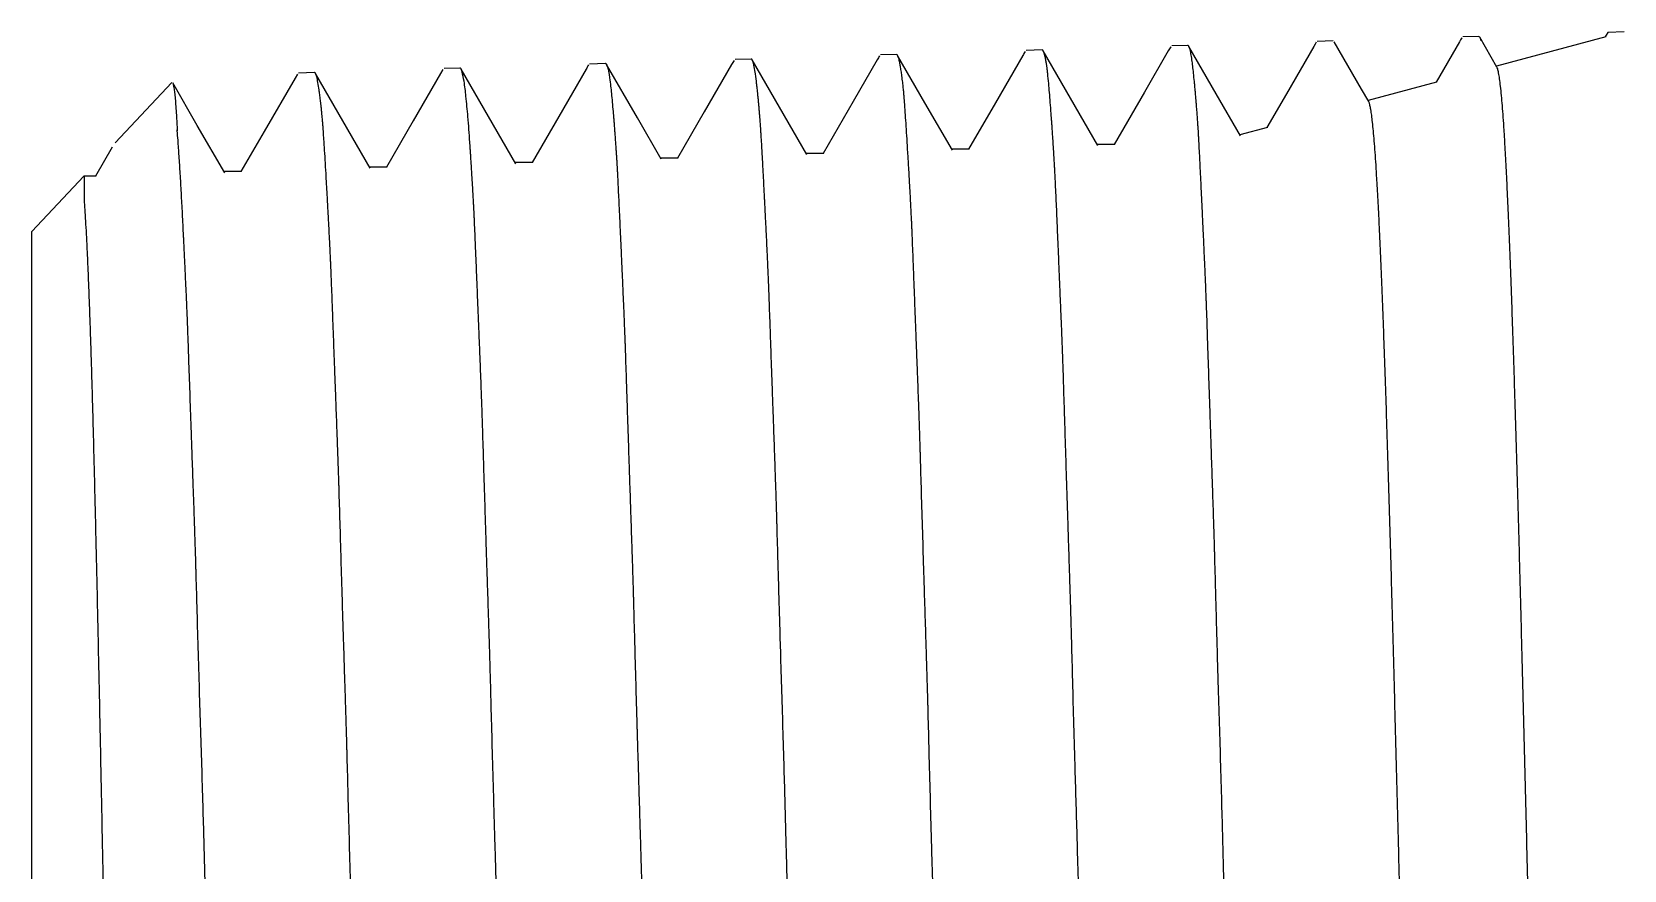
# Model space of a CAD drawing. Header units: inches. Extents: x 1743 to 1787.7, y 1504.4 to 1539.
# Drawn here: x 1752.143 to 1752.925, y 1535.833 to 1536.244 of the extents above; entities that cross this region are included whole.
import ezdxf

# ---------------------------------------------------------------- set-up
doc = ezdxf.new("R2010")
doc.units = ezdxf.units.IN
doc.header["$LTSCALE"] = 1.5
doc.header["$MEASUREMENT"] = 0
doc.layers.add('p-domw-eqpm', color=32, linetype='Continuous')

msp = doc.modelspace()

# ---------------------------------------------------------------- linework, layer by layer
at = {"layer": 'p-domw-eqpm', "lineweight": 25}
for p, q in [((1752.78196, 1536.23966), (1752.77407, 1536.23942)), ((1752.85332, 1536.24188), (1752.84551, 1536.24164)), ((1752.86227, 1536.22681), (1752.85383, 1536.24141)), ((1752.91566, 1536.24168), (1752.86199, 1536.2273)), ((1752.56764, 1536.23299), (1752.55979, 1536.23274)), ((1752.63901, 1536.23521), (1752.63122, 1536.23497)), ((1752.71045, 1536.23744), (1752.70264, 1536.23719)), ((1752.84382, 1536.23918), (1752.83237, 1536.21936)), ((1752.28196, 1536.22409), (1752.27407, 1536.22385)), ((1752.34497, 1536.22562), (1752.34381, 1536.2236)), ((1752.35332, 1536.22632), (1752.3455, 1536.22607)), ((1752.42471, 1536.22854), (1752.41693, 1536.2283)), ((1752.49621, 1536.23076), (1752.48835, 1536.23052)), ((1752.21194, 1536.21915), (1752.18413, 1536.18956)), ((1752.27354, 1536.2234), (1752.27238, 1536.22138)), ((1752.83266, 1536.21944), (1752.79902, 1536.21043)), ((1752.7497, 1536.19721), (1752.73607, 1536.19356)), ((1752.18259, 1536.1874), (1752.17441, 1536.17325)), ((1752.35831, 1536.18784), (1752.35817, 1536.18989)), ((1752.6033, 1536.18658), (1752.59468, 1536.18658)), ((1752.67473, 1536.18881), (1752.6661, 1536.18881)), ((1752.31758, 1536.17768), (1752.30897, 1536.17768)), ((1752.38901, 1536.17991), (1752.3804, 1536.17991)), ((1752.46044, 1536.18214), (1752.45182, 1536.18214)), ((1752.53186, 1536.18436), (1752.52325, 1536.18436)), ((1752.16879, 1536.17324), (1752.14321, 1536.14601)), ((1752.17473, 1536.17325), (1752.1688, 1536.17325)), ((1752.24615, 1536.17547), (1752.23754, 1536.17547)), ((1752.14321, 1535.82411), (1752.14321, 1536.14601))]:
    msp.add_line(p, q, dxfattribs=at)
at = {"layer": 'p-domw-eqpm', "lineweight": 25, "flags": 128}
for points in [[(1752.84499, 1536.2412), (1752.84441, 1536.24019), (1752.84383, 1536.23918)], [(1752.92471, 1536.24411), (1752.91668, 1536.24386), (1752.91584, 1536.24242), (1752.91537, 1536.2416)], [(1752.59499, 1536.18604), (1752.58156, 1536.20927), (1752.56813, 1536.2325)], [(1752.62953, 1536.2325), (1752.6161, 1536.20927), (1752.60299, 1536.18658)], [(1752.66641, 1536.18829), (1752.65298, 1536.21151), (1752.63955, 1536.23474)], [(1752.70097, 1536.23474), (1752.68922, 1536.21441), (1752.67442, 1536.18881)], [(1752.70214, 1536.23676), (1752.70155, 1536.23575), (1752.70097, 1536.23474)], [(1752.73635, 1536.19308), (1752.7244, 1536.21373), (1752.71097, 1536.23696)], [(1752.77239, 1536.23696), (1752.75897, 1536.21374), (1752.74936, 1536.19712)], [(1752.77357, 1536.23899), (1752.77298, 1536.23798), (1752.7724, 1536.23697)], [(1752.79932, 1536.20992), (1752.79582, 1536.21596), (1752.7824, 1536.23919)], [(1752.38071, 1536.17937), (1752.36728, 1536.2026), (1752.35385, 1536.22583)], [(1752.41524, 1536.22582), (1752.40181, 1536.20259), (1752.3887, 1536.17991)], [(1752.45213, 1536.18161), (1752.44038, 1536.20193), (1752.42527, 1536.22806)], [(1752.48667, 1536.22806), (1752.47324, 1536.20483), (1752.46013, 1536.18214)], [(1752.52356, 1536.18382), (1752.51013, 1536.20705), (1752.4967, 1536.23028)], [(1752.5581, 1536.23028), (1752.54635, 1536.20996), (1752.53155, 1536.18436)], [(1752.23786, 1536.17492), (1752.22443, 1536.19815), (1752.21234, 1536.21906)], [(1752.27238, 1536.22138), (1752.25727, 1536.19525), (1752.24583, 1536.17547)], [(1752.30929, 1536.17713), (1752.29586, 1536.20036), (1752.28243, 1536.22359)], [(1752.3438, 1536.22359), (1752.33037, 1536.20036), (1752.31726, 1536.17768)]]:
    msp.add_lwpolyline(points, dxfattribs=at)
at = {"layer": 'p-domw-eqpm', "lineweight": 25}
for points, knots in [([(1752.8544, 1536.23991), (1752.8543, 1536.24052), (1752.85417, 1536.24134), (1752.85349, 1536.2417), (1752.85332, 1536.24179)], [0, 0, 0, 0, 0.7516671, 1, 1, 1, 1]), ([(1752.55927, 1536.2323), (1752.55907, 1536.23196), (1752.55868, 1536.23129), (1752.55829, 1536.23061), (1752.5581, 1536.23028)], [0, 0, 0, 0, 0.4999685, 1, 1, 1, 1]), ([(1752.56924, 1536.22861), (1752.56912, 1536.22925), (1752.56891, 1536.23035), (1752.56849, 1536.23166), (1752.56823, 1536.23265), (1752.5678, 1536.23286), (1752.56765, 1536.23292)], [0, 0, 0, 0, 0.406626, 0.705318, 0.898987, 1, 1, 1, 1]), ([(1752.6307, 1536.23452), (1752.63051, 1536.23418), (1752.63012, 1536.23351), (1752.62973, 1536.23283), (1752.62953, 1536.2325)], [0, 0, 0, 0, 0.499962, 1, 1, 1, 1]), ([(1752.63956, 1536.23473), (1752.63945, 1536.23496), (1752.63931, 1536.23524), (1752.63906, 1536.23516), (1752.63901, 1536.23515)], [0, 0, 0, 0, 0.803766, 1, 1, 1, 1]), ([(1752.64346, 1536.20405), (1752.64333, 1536.20585), (1752.64308, 1536.20929), (1752.64268, 1536.21419), (1752.64226, 1536.21897), (1752.64194, 1536.22228), (1752.64172, 1536.22429), (1752.64167, 1536.22479), (1752.64162, 1536.22519), (1752.64159, 1536.2255), (1752.64156, 1536.22573), (1752.64153, 1536.22598), (1752.64148, 1536.22638), (1752.6414, 1536.22695), (1752.64129, 1536.2277), (1752.64115, 1536.22855), (1752.641, 1536.22946), (1752.64083, 1536.2304), (1752.64064, 1536.23132), (1752.64045, 1536.23213), (1752.64027, 1536.23285), (1752.64009, 1536.23344), (1752.63992, 1536.23393), (1752.63978, 1536.23429), (1752.63966, 1536.23454), (1752.63959, 1536.23468), (1752.63956, 1536.23473)], [0, 0, 0, 0, 0.174753, 0.333431, 0.47584, 0.638618, 0.655087, 0.671189, 0.686926, 0.694109, 0.701176, 0.70936, 0.718617, 0.739987, 0.76487, 0.792651, 0.822604, 0.853903, 0.885605, 0.912936, 0.934954, 0.95674, 0.973134, 0.985229, 0.993936, 1, 1, 1, 1]), ([(1752.71378, 1536.21974), (1752.71364, 1536.22109), (1752.7134, 1536.22362), (1752.713, 1536.22716), (1752.71259, 1536.2304), (1752.71227, 1536.23256), (1752.71204, 1536.2338), (1752.71198, 1536.23409), (1752.71194, 1536.23432), (1752.7119, 1536.23449), (1752.71187, 1536.23462), (1752.71184, 1536.23475), (1752.71179, 1536.23498), (1752.7117, 1536.23531), (1752.71157, 1536.23574), (1752.71142, 1536.23618), (1752.71125, 1536.23659), (1752.71108, 1536.23693), (1752.71091, 1536.23717), (1752.71075, 1536.23733), (1752.71059, 1536.23743), (1752.7105, 1536.23742), (1752.71045, 1536.23742)], [0, 0, 0, 0, 0.222763, 0.417264, 0.583294, 0.758614, 0.775175, 0.791105, 0.806408, 0.813291, 0.820006, 0.827721, 0.836359, 0.858422, 0.883377, 0.909756, 0.935873, 0.955032, 0.971952, 0.984188, 0.993413, 1, 1, 1, 1]), ([(1752.28409, 1536.21647), (1752.2839, 1536.21769), (1752.28359, 1536.21974), (1752.28304, 1536.22217), (1752.28263, 1536.22345), (1752.28234, 1536.22387), (1752.28228, 1536.22394), (1752.28223, 1536.22399), (1752.28219, 1536.22402), (1752.28216, 1536.22404), (1752.2821, 1536.22407), (1752.28203, 1536.22409), (1752.28198, 1536.22409), (1752.28196, 1536.22409)], [0, 0, 0, 0, 0.454082, 0.767567, 0.929309, 0.943138, 0.955423, 0.96419, 0.968671, 0.973964, 0.97996, 0.991663, 1, 1, 1, 1]), ([(1752.3544, 1536.22441), (1752.35427, 1536.22478), (1752.35407, 1536.22537), (1752.35377, 1536.22618), (1752.35342, 1536.22625), (1752.35332, 1536.22626)], [0, 0, 0, 0, 0.539679, 0.869286, 1, 1, 1, 1]), ([(1752.35817, 1536.18989), (1752.35787, 1536.19409), (1752.35735, 1536.20163), (1752.35639, 1536.2116), (1752.3556, 1536.21894), (1752.35474, 1536.22288), (1752.3544, 1536.22441)], [0, 0, 0, 0, 0.363322, 0.652127, 0.864649, 1, 1, 1, 1]), ([(1752.41641, 1536.22784), (1752.41621, 1536.22751), (1752.41582, 1536.22683), (1752.41543, 1536.22616), (1752.41524, 1536.22582)], [0, 0, 0, 0, 0.4999685, 1, 1, 1, 1]), ([(1752.42862, 1536.20501), (1752.42849, 1536.20656), (1752.42824, 1536.20949), (1752.42784, 1536.21364), (1752.42743, 1536.21758), (1752.4271, 1536.22027), (1752.42688, 1536.22186), (1752.42683, 1536.22225), (1752.42678, 1536.22256), (1752.42674, 1536.2228), (1752.42672, 1536.22297), (1752.42668, 1536.22316), (1752.42663, 1536.22346), (1752.42655, 1536.22389), (1752.42644, 1536.22445), (1752.42631, 1536.22506), (1752.42616, 1536.2257), (1752.42599, 1536.22634), (1752.4258, 1536.22694), (1752.42561, 1536.22744), (1752.42543, 1536.22785), (1752.42526, 1536.22815), (1752.42508, 1536.22836), (1752.42494, 1536.22848), (1752.42481, 1536.22853), (1752.42474, 1536.22854), (1752.42471, 1536.22854)], [0, 0, 0, 0, 0.193061, 0.3654941, 0.5170972, 0.6850324, 0.7015858, 0.7176731, 0.7332961, 0.7403998, 0.7473667, 0.7554084, 0.7644675, 0.785224, 0.8090853, 0.8352796, 0.8628978, 0.8909155, 0.918187, 0.9405336, 0.9574894, 0.9730587, 0.9837885, 0.9911332, 0.9962764, 1, 1, 1, 1]), ([(1752.48784, 1536.23008), (1752.48765, 1536.22975), (1752.48726, 1536.22907), (1752.48687, 1536.2284), (1752.48667, 1536.22806)], [0, 0, 0, 0, 0.5000315, 1, 1, 1, 1]), ([(1752.49893, 1536.21866), (1752.49874, 1536.22024), (1752.49841, 1536.22303), (1752.49785, 1536.22653), (1752.49743, 1536.22852), (1752.49718, 1536.22937), (1752.49712, 1536.22956), (1752.49708, 1536.2297), (1752.49704, 1536.22981), (1752.497, 1536.2299), (1752.49695, 1536.23002), (1752.49687, 1536.23018), (1752.49676, 1536.23037), (1752.49663, 1536.23054), (1752.49648, 1536.23068), (1752.49633, 1536.23077), (1752.49624, 1536.23076), (1752.49621, 1536.23075)], [0, 0, 0, 0, 0.3780291, 0.6646202, 0.8410765, 0.8589759, 0.8756891, 0.8881557, 0.894557, 0.902103, 0.9106311, 0.926858, 0.9442952, 0.9617951, 0.9783074, 0.9935348, 1, 1, 1, 1]), ([(1752.57315, 1536.18486), (1752.57302, 1536.18709), (1752.57276, 1536.19139), (1752.57237, 1536.1976), (1752.57195, 1536.20385), (1752.57162, 1536.20826), (1752.57141, 1536.211), (1752.57136, 1536.2117), (1752.57132, 1536.21227), (1752.57128, 1536.21271), (1752.57125, 1536.21304), (1752.57122, 1536.2134), (1752.57117, 1536.21398), (1752.57109, 1536.21481), (1752.57098, 1536.21594), (1752.57084, 1536.21722), (1752.57069, 1536.21863), (1752.57051, 1536.22014), (1752.57033, 1536.22166), (1752.57014, 1536.22308), (1752.56995, 1536.2244), (1752.56977, 1536.22557), (1752.5696, 1536.22662), (1752.56946, 1536.22744), (1752.56934, 1536.22809), (1752.56927, 1536.22845), (1752.56924, 1536.22861)], [0, 0, 0, 0, 0.152391, 0.293985, 0.424604, 0.579937, 0.596145, 0.612104, 0.627813, 0.635056, 0.642204, 0.65051, 0.659937, 0.681873, 0.70775, 0.737143, 0.769553, 0.804399, 0.841024, 0.874174, 0.902246, 0.931709, 0.955502, 0.974394, 0.989045, 1, 1, 1, 1]), ([(1752.89323, 1535.41261), (1752.89311, 1535.41268), (1752.89266, 1535.41296), (1752.89243, 1535.41419), (1752.89194, 1535.41594), (1752.89157, 1535.41851), (1752.89115, 1535.42172), (1752.89075, 1535.42563), (1752.89033, 1535.43022), (1752.88991, 1535.43555), (1752.88949, 1535.44163), (1752.88906, 1535.44846), (1752.88863, 1535.45598), (1752.88821, 1535.46408), (1752.88779, 1535.47274), (1752.88737, 1535.48192), (1752.88696, 1535.4917), (1752.88654, 1535.50215), (1752.88611, 1535.51329), (1752.88568, 1535.52509), (1752.88525, 1535.53744), (1752.88482, 1535.55017), (1752.8844, 1535.56325), (1752.88399, 1535.57666), (1752.88358, 1535.59049), (1752.88316, 1535.60487), (1752.88273, 1535.61977), (1752.8823, 1535.63519), (1752.88186, 1535.65095), (1752.88144, 1535.66685), (1752.88102, 1535.68286), (1752.8806, 1535.69896), (1752.88019, 1535.71526), (1752.87977, 1535.73191), (1752.87934, 1535.74889), (1752.87891, 1535.76616), (1752.87848, 1535.78353), (1752.87805, 1535.80079), (1752.87763, 1535.81791), (1752.87722, 1535.83486), (1752.8768, 1535.85179), (1752.87638, 1535.86882), (1752.87595, 1535.88594), (1752.87552, 1535.9031), (1752.87509, 1535.92011), (1752.87466, 1535.93677), (1752.87424, 1535.95306), (1752.87383, 1535.96894), (1752.87342, 1535.98458), (1752.873, 1536.00007), (1752.87257, 1536.01538), (1752.87214, 1536.0305), (1752.8717, 1536.04523), (1752.87128, 1536.05941), (1752.87086, 1536.07302), (1752.87044, 1536.08605), (1752.87003, 1536.09863), (1752.86961, 1536.11083), (1752.86918, 1536.12263), (1752.86875, 1536.13399), (1752.86832, 1536.14479), (1752.86789, 1536.1549), (1752.86747, 1536.16431), (1752.86706, 1536.17302), (1752.86665, 1536.18113), (1752.86623, 1536.18867), (1752.86581, 1536.19563), (1752.86538, 1536.20199), (1752.86495, 1536.20764), (1752.86451, 1536.2127), (1752.86407, 1536.2171), (1752.86363, 1536.22081), (1752.86314, 1536.22364), (1752.8628, 1536.22559), (1752.86238, 1536.2265), (1752.86224, 1536.22679)], [0, 0, 0, 0, 0.00049, 0.0019, 0.004192, 0.007384, 0.011346, 0.016161, 0.021817, 0.028302, 0.03584, 0.044245, 0.053492, 0.063558, 0.074092, 0.085379, 0.09739, 0.110093, 0.123883, 0.138382, 0.153551, 0.169349, 0.185253, 0.20172, 0.218709, 0.236176, 0.254637, 0.27357, 0.292924, 0.312646, 0.332101, 0.351868, 0.371895, 0.39213, 0.413157, 0.434367, 0.455701, 0.477101, 0.497893, 0.51871, 0.539499, 0.560205, 0.58141, 0.602488, 0.623383, 0.644036, 0.663809, 0.68332, 0.702518, 0.721352, 0.740338, 0.758904, 0.777, 0.794574, 0.811099, 0.827104, 0.842549, 0.857393, 0.872025, 0.885992, 0.899257, 0.911784, 0.923208, 0.933917, 0.943883, 0.953079, 0.961728, 0.969544, 0.976509, 0.982602, 0.988213, 0.992789, 0.996318, 0.998841, 1, 1, 1, 1]), ([(1752.21233, 1536.21905), (1752.21233, 1536.21905), (1752.2126, 1536.21886), (1752.21262, 1536.21787), (1752.21303, 1536.21639), (1752.21326, 1536.21405), (1752.21359, 1536.21106), (1752.21388, 1536.20735), (1752.21415, 1536.20342), (1752.21439, 1536.19939), (1752.21453, 1536.19682), (1752.2146, 1536.19548)], [0, 0, 0, 0, 0.000882, 0.04022, 0.107025, 0.204923, 0.332403, 0.489179, 0.674923, 0.829699, 1, 1, 1, 1]), ([(1752.28799, 1536.16735), (1752.28786, 1536.16974), (1752.2876, 1536.17438), (1752.2872, 1536.1811), (1752.28678, 1536.18794), (1752.28646, 1536.1928), (1752.28625, 1536.19584), (1752.2862, 1536.19662), (1752.28615, 1536.19726), (1752.28612, 1536.19775), (1752.28609, 1536.19812), (1752.28606, 1536.19853), (1752.286, 1536.19918), (1752.28592, 1536.20012), (1752.28581, 1536.2014), (1752.28568, 1536.20286), (1752.28553, 1536.20447), (1752.28535, 1536.20623), (1752.28516, 1536.208), (1752.28497, 1536.20968), (1752.28479, 1536.21124), (1752.28461, 1536.21267), (1752.28445, 1536.21395), (1752.2843, 1536.21498), (1752.28419, 1536.2158), (1752.28412, 1536.21627), (1752.28409, 1536.21647)], [0, 0, 0, 0, 0.145841, 0.282455, 0.409666, 0.562912, 0.579058, 0.594989, 0.610704, 0.617914, 0.625035, 0.633325, 0.642759, 0.664786, 0.690902, 0.720741, 0.753869, 0.789784, 0.827916, 0.862585, 0.892277, 0.923909, 0.949889, 0.970874, 0.987422, 1, 1, 1, 1]), ([(1752.50284, 1536.1624), (1752.5027, 1536.16504), (1752.50244, 1536.17017), (1752.50205, 1536.17763), (1752.50162, 1536.18529), (1752.50131, 1536.19077), (1752.5011, 1536.19421), (1752.50104, 1536.19511), (1752.501, 1536.19584), (1752.50096, 1536.1964), (1752.50093, 1536.19683), (1752.5009, 1536.19729), (1752.50085, 1536.19804), (1752.50077, 1536.19913), (1752.50066, 1536.2006), (1752.50052, 1536.20229), (1752.50037, 1536.20418), (1752.50019, 1536.20624), (1752.50001, 1536.20834), (1752.49982, 1536.21033), (1752.49963, 1536.21221), (1752.49946, 1536.21394), (1752.49929, 1536.21551), (1752.49915, 1536.21679), (1752.49903, 1536.21781), (1752.49896, 1536.2184), (1752.49893, 1536.21866)], [0, 0, 0, 0, 0.14049, 0.273007, 0.397382, 0.548821, 0.5649, 0.580794, 0.596499, 0.603714, 0.610842, 0.619152, 0.628617, 0.65076, 0.677097, 0.707309, 0.741015, 0.777776, 0.817092, 0.853117, 0.884231, 0.917697, 0.945473, 0.968134, 0.986174, 1, 1, 1, 1]), ([(1752.71768, 1536.15628), (1752.71755, 1536.15916), (1752.71729, 1536.16478), (1752.71689, 1536.17298), (1752.71647, 1536.18148), (1752.71615, 1536.18758), (1752.71594, 1536.19143), (1752.71589, 1536.19243), (1752.71584, 1536.19325), (1752.71581, 1536.19389), (1752.71578, 1536.19437), (1752.71575, 1536.1949), (1752.71569, 1536.19581), (1752.7156, 1536.19719), (1752.71547, 1536.19911), (1752.71531, 1536.20135), (1752.71515, 1536.20366), (1752.71497, 1536.20598), (1752.7148, 1536.20812), (1752.71464, 1536.21014), (1752.71447, 1536.21214), (1752.7143, 1536.21409), (1752.71413, 1536.21595), (1752.71399, 1536.21748), (1752.71387, 1536.2187), (1752.71381, 1536.21942), (1752.71378, 1536.21974)], [0, 0, 0, 0, 0.136188, 0.265412, 0.387505, 0.537484, 0.553511, 0.569373, 0.585071, 0.592287, 0.599423, 0.607748, 0.617238, 0.642436, 0.672962, 0.708403, 0.748266, 0.782314, 0.818125, 0.849591, 0.877756, 0.912694, 0.941914, 0.965926, 0.985166, 1, 1, 1, 1]), ([(1752.83025, 1535.4295), (1752.83018, 1535.42952), (1752.82978, 1535.4296), (1752.82956, 1535.43071), (1752.82908, 1535.43214), (1752.82871, 1535.4345), (1752.82828, 1535.43743), (1752.82787, 1535.44106), (1752.82746, 1535.44531), (1752.82704, 1535.45022), (1752.82662, 1535.45583), (1752.8262, 1535.46217), (1752.82577, 1535.46921), (1752.82534, 1535.47691), (1752.82492, 1535.48515), (1752.8245, 1535.49391), (1752.82408, 1535.50315), (1752.82366, 1535.51295), (1752.82324, 1535.5234), (1752.82282, 1535.53448), (1752.82239, 1535.54619), (1752.82196, 1535.55841), (1752.82154, 1535.57097), (1752.82112, 1535.58386), (1752.8207, 1535.59703), (1752.82028, 1535.61059), (1752.81986, 1535.62466), (1752.81943, 1535.63921), (1752.819, 1535.65424), (1752.81858, 1535.66958), (1752.81815, 1535.68503), (1752.81773, 1535.70056), (1752.81731, 1535.71615), (1752.81689, 1535.73192), (1752.81647, 1535.748), (1752.81604, 1535.76437), (1752.81562, 1535.781), (1752.81519, 1535.79771), (1752.81477, 1535.81428), (1752.81434, 1535.8307), (1752.81393, 1535.84693), (1752.81351, 1535.86312), (1752.81308, 1535.87939), (1752.81266, 1535.89571), (1752.81223, 1535.91205), (1752.8118, 1535.92823), (1752.81138, 1535.94405), (1752.81096, 1535.95949), (1752.81054, 1535.97452), (1752.81012, 1535.9893), (1752.8097, 1536.00391), (1752.80927, 1536.01834), (1752.80884, 1536.03255), (1752.80841, 1536.04637), (1752.80799, 1536.05965), (1752.80757, 1536.07236), (1752.80715, 1536.08451), (1752.80673, 1536.0962), (1752.80631, 1536.10752), (1752.80589, 1536.11843), (1752.80546, 1536.12891), (1752.80503, 1536.13882), (1752.80461, 1536.14807), (1752.80419, 1536.15664), (1752.80377, 1536.16453), (1752.80335, 1536.17184), (1752.80293, 1536.17859), (1752.80251, 1536.18476), (1752.80208, 1536.19035), (1752.80166, 1536.19525), (1752.80124, 1536.19944), (1752.80082, 1536.20291), (1752.80043, 1536.2057), (1752.79999, 1536.20779), (1752.79971, 1536.20917), (1752.79937, 1536.20975), (1752.79928, 1536.2099)], [0, 0, 0, 0, 0.000284, 0.001489, 0.003563, 0.006535, 0.010411, 0.015035, 0.020507, 0.026814, 0.033941, 0.042127, 0.05117, 0.061043, 0.071722, 0.082837, 0.094691, 0.107252, 0.120489, 0.134806, 0.149815, 0.165472, 0.181736, 0.198071, 0.214948, 0.232324, 0.250153, 0.268961, 0.288216, 0.307864, 0.327853, 0.347539, 0.367511, 0.387716, 0.408103, 0.429255, 0.450561, 0.471962, 0.4934, 0.514197, 0.534992, 0.555731, 0.576359, 0.597454, 0.618393, 0.63912, 0.659576, 0.679129, 0.698393, 0.717318, 0.735855, 0.754509, 0.772717, 0.79043, 0.807597, 0.823702, 0.839265, 0.854247, 0.868608, 0.882725, 0.896157, 0.90887, 0.920826, 0.93168, 0.941804, 0.951171, 0.959757, 0.967767, 0.974935, 0.981243, 0.986672, 0.99109, 0.994676, 0.997429, 0.999351, 1, 1, 1, 1]), ([(1752.43253, 1536.13692), (1752.43239, 1536.13993), (1752.43213, 1536.14581), (1752.43173, 1536.15442), (1752.43131, 1536.1634), (1752.43099, 1536.16986), (1752.43078, 1536.17396), (1752.43073, 1536.17504), (1752.43069, 1536.17592), (1752.43065, 1536.1766), (1752.43062, 1536.17712), (1752.43059, 1536.17768), (1752.43054, 1536.1786), (1752.43046, 1536.17992), (1752.43035, 1536.18173), (1752.43021, 1536.18382), (1752.43006, 1536.18616), (1752.42988, 1536.18874), (1752.42969, 1536.19139), (1752.42951, 1536.19395), (1752.42932, 1536.19639), (1752.42914, 1536.19866), (1752.42898, 1536.20074), (1752.42883, 1536.20246), (1752.42872, 1536.20384), (1752.42865, 1536.20466), (1752.42862, 1536.20501)], [0, 0, 0, 0, 0.132517, 0.258911, 0.379021, 0.527683, 0.543654, 0.55948, 0.575158, 0.582389, 0.589543, 0.597888, 0.607406, 0.629728, 0.65639, 0.68714, 0.72168, 0.759661, 0.800689, 0.838829, 0.872158, 0.908434, 0.938929, 0.964102, 0.984349, 1, 1, 1, 1]), ([(1752.64737, 1536.12891), (1752.64723, 1536.13215), (1752.64697, 1536.13851), (1752.64658, 1536.14784), (1752.64615, 1536.15762), (1752.64584, 1536.16469), (1752.64563, 1536.16918), (1752.64558, 1536.17037), (1752.64553, 1536.17134), (1752.6455, 1536.17209), (1752.64547, 1536.17266), (1752.64543, 1536.17329), (1752.64538, 1536.1743), (1752.6453, 1536.17577), (1752.64519, 1536.17778), (1752.64506, 1536.18009), (1752.6449, 1536.1827), (1752.64473, 1536.18558), (1752.64454, 1536.18856), (1752.64435, 1536.19143), (1752.64416, 1536.19419), (1752.64399, 1536.19677), (1752.64382, 1536.19914), (1752.64368, 1536.20111), (1752.64356, 1536.2027), (1752.64349, 1536.20364), (1752.64346, 1536.20405)], [0, 0, 0, 0, 0.12955, 0.253675, 0.372213, 0.519872, 0.535807, 0.551612, 0.567285, 0.574515, 0.581671, 0.590024, 0.599557, 0.621939, 0.64872, 0.679675, 0.714534, 0.752985, 0.79467, 0.833556, 0.86767, 0.904963, 0.936456, 0.962567, 0.983649, 1, 1, 1, 1]), ([(1752.2146, 1536.19548), (1752.2146, 1536.19555), (1752.2146, 1536.19566), (1752.21461, 1536.19581), (1752.21461, 1536.19589), (1752.21461, 1536.19592)], [0, 0, 0, 0, 0.5009524, 0.7507234, 1, 1, 1, 1]), ([(1752.21768, 1536.14377), (1752.2175, 1536.14744), (1752.21716, 1536.15453), (1752.21661, 1536.16477), (1752.21607, 1536.17423), (1752.21552, 1536.18287), (1752.21504, 1536.18987), (1752.21472, 1536.19397), (1752.2146, 1536.19548)], [0, 0, 0, 0, 0.212939, 0.411055, 0.59397, 0.761307, 0.912692, 1, 1, 1, 1]), ([(1752.36221, 1536.10871), (1752.36208, 1536.11205), (1752.36182, 1536.11862), (1752.36142, 1536.12827), (1752.361, 1536.13844), (1752.36068, 1536.14582), (1752.36047, 1536.15052), (1752.36042, 1536.15177), (1752.36038, 1536.15279), (1752.36034, 1536.15358), (1752.36031, 1536.15418), (1752.36028, 1536.15485), (1752.36023, 1536.15591), (1752.36015, 1536.15747), (1752.36004, 1536.15959), (1752.3599, 1536.16205), (1752.35975, 1536.16482), (1752.35957, 1536.16789), (1752.35938, 1536.17107), (1752.35919, 1536.17415), (1752.35901, 1536.17713), (1752.35883, 1536.17992), (1752.35866, 1536.1825), (1752.35852, 1536.18464), (1752.3584, 1536.18637), (1752.35834, 1536.18739), (1752.35831, 1536.18784)], [0, 0, 0, 0, 0.12678, 0.248747, 0.365746, 0.512322, 0.528203, 0.543968, 0.559614, 0.566869, 0.574057, 0.582444, 0.592014, 0.614487, 0.6414, 0.67255, 0.707692, 0.746546, 0.788789, 0.828497, 0.863467, 0.901805, 0.934274, 0.961254, 0.983072, 1, 1, 1, 1]), ([(1752.57706, 1536.09889), (1752.57692, 1536.10246), (1752.57666, 1536.10948), (1752.57626, 1536.11982), (1752.57584, 1536.13077), (1752.57552, 1536.13873), (1752.57532, 1536.14381), (1752.57526, 1536.14517), (1752.57522, 1536.14628), (1752.57518, 1536.14714), (1752.57516, 1536.14779), (1752.57512, 1536.14851), (1752.57507, 1536.14967), (1752.57499, 1536.15137), (1752.57488, 1536.15368), (1752.57475, 1536.15637), (1752.57459, 1536.1594), (1752.57442, 1536.16276), (1752.57423, 1536.16626), (1752.57404, 1536.16965), (1752.57385, 1536.17294), (1752.57367, 1536.17603), (1752.57351, 1536.1789), (1752.57336, 1536.18128), (1752.57325, 1536.18322), (1752.57318, 1536.18436), (1752.57315, 1536.18486)], [0, 0, 0, 0, 0.124586, 0.244875, 0.360714, 0.506555, 0.52241, 0.53816, 0.553803, 0.561055, 0.568243, 0.576632, 0.58621, 0.608724, 0.635722, 0.667019, 0.702396, 0.741596, 0.784327, 0.824583, 0.860131, 0.899219, 0.93243, 0.960107, 0.982548, 1, 1, 1, 1]), ([(1752.1688, 1536.17324), (1752.1688, 1536.17324), (1752.16881, 1536.17344), (1752.16884, 1536.17184), (1752.16883, 1536.17107), (1752.16885, 1536.16807), (1752.16886, 1536.16471), (1752.16888, 1536.16197), (1752.16888, 1536.16044)], [0, 0, 0, 0, 0.000504, 0.045881, 0.168354, 0.367287, 0.64545, 1, 1, 1, 1]), ([(1752.2919, 1536.07805), (1752.29177, 1536.08171), (1752.2915, 1536.08891), (1752.2911, 1536.09954), (1752.29068, 1536.11084), (1752.29036, 1536.11906), (1752.29016, 1536.12434), (1752.2901, 1536.12574), (1752.29006, 1536.12689), (1752.29002, 1536.12779), (1752.28999, 1536.12847), (1752.28996, 1536.12921), (1752.28991, 1536.13042), (1752.28983, 1536.13218), (1752.28972, 1536.13459), (1752.28958, 1536.13739), (1752.28943, 1536.14056), (1752.28925, 1536.14408), (1752.28906, 1536.14775), (1752.28888, 1536.1513), (1752.28869, 1536.15475), (1752.28852, 1536.158), (1752.28835, 1536.16102), (1752.28821, 1536.16354), (1752.28809, 1536.1656), (1752.28802, 1536.16681), (1752.28799, 1536.16735)], [0, 0, 0, 0, 0.122879, 0.241903, 0.356917, 0.502346, 0.518202, 0.533963, 0.549628, 0.556854, 0.564013, 0.572382, 0.581948, 0.604469, 0.631528, 0.662956, 0.698553, 0.738085, 0.781282, 0.821802, 0.857632, 0.897165, 0.93088, 0.959088, 0.982052, 1, 1, 1, 1]), ([(1752.50674, 1536.06655), (1752.50661, 1536.07042), (1752.50634, 1536.07805), (1752.50595, 1536.08933), (1752.50552, 1536.10137), (1752.50521, 1536.11015), (1752.505, 1536.11578), (1752.50495, 1536.11729), (1752.5049, 1536.11853), (1752.50487, 1536.11949), (1752.50484, 1536.12022), (1752.50481, 1536.12102), (1752.50475, 1536.12231), (1752.50468, 1536.12421), (1752.50456, 1536.1268), (1752.50443, 1536.12982), (1752.50427, 1536.13324), (1752.5041, 1536.13705), (1752.50391, 1536.14102), (1752.50372, 1536.14488), (1752.50354, 1536.14863), (1752.50336, 1536.15217), (1752.50319, 1536.15546), (1752.50305, 1536.15823), (1752.50294, 1536.16048), (1752.50287, 1536.16182), (1752.50284, 1536.1624)], [0, 0, 0, 0, 0.12113, 0.238813, 0.352899, 0.497732, 0.513567, 0.529315, 0.544976, 0.552202, 0.559364, 0.567739, 0.577315, 0.599875, 0.627008, 0.65856, 0.694349, 0.734161, 0.777751, 0.818709, 0.854999, 0.895126, 0.929427, 0.958184, 0.98164, 1, 1, 1, 1]), ([(1752.16888, 1536.16044), (1752.16901, 1536.1588), (1752.16929, 1536.15523), (1752.16965, 1536.14943), (1752.17002, 1536.1427), (1752.17039, 1536.13503), (1752.17076, 1536.12645), (1752.17113, 1536.1171), (1752.1715, 1536.10704), (1752.17187, 1536.0963), (1752.17224, 1536.08473), (1752.17261, 1536.07235), (1752.17298, 1536.05919), (1752.17336, 1536.04508), (1752.17375, 1536.03004), (1752.17414, 1536.0141), (1752.17454, 1535.99739), (1752.17494, 1535.97995), (1752.17535, 1535.96185), (1752.17574, 1535.94341), (1752.17614, 1535.92471), (1752.17654, 1535.90581), (1752.17694, 1535.88646), (1752.17734, 1535.8667), (1752.17774, 1535.84661), (1752.17814, 1535.82655), (1752.17854, 1535.80661), (1752.17893, 1535.78683), (1752.17933, 1535.76696), (1752.17973, 1535.74706), (1752.18014, 1535.72719), (1752.18054, 1535.70774), (1752.18093, 1535.68876), (1752.18133, 1535.67031), (1752.1817, 1535.65363), (1752.18203, 1535.63869), (1752.18233, 1535.62545), (1752.18264, 1535.61256), (1752.18297, 1535.59883), (1752.18333, 1535.58439), (1752.18372, 1535.56935), (1752.18409, 1535.55607), (1752.18443, 1535.54448), (1752.18473, 1535.5345), (1752.18503, 1535.52503), (1752.18536, 1535.51527), (1752.18572, 1535.50536), (1752.18611, 1535.49547), (1752.18648, 1535.48714), (1752.18682, 1535.48025), (1752.18712, 1535.47468), (1752.18742, 1535.46974), (1752.18774, 1535.4651), (1752.18809, 1535.46089), (1752.18845, 1535.45739), (1752.18884, 1535.45486), (1752.18911, 1535.45369), (1752.18946, 1535.45277), (1752.18973, 1535.45302), (1752.18984, 1535.45312)], [0, 0, 0, 0, 0.006959, 0.01517, 0.024602, 0.035517, 0.047668, 0.061001, 0.075124, 0.090318, 0.106524, 0.124146, 0.142758, 0.162281, 0.18391, 0.206466, 0.229845, 0.254701, 0.280312, 0.306552, 0.332794, 0.359519, 0.386605, 0.41478, 0.443205, 0.471742, 0.499727, 0.527691, 0.555507, 0.583898, 0.611998, 0.639672, 0.666291, 0.692381, 0.717823, 0.736968, 0.755674, 0.773893, 0.791577, 0.81383, 0.835097, 0.855282, 0.870081, 0.884194, 0.897585, 0.910218, 0.925552, 0.939548, 0.952144, 0.960881, 0.968758, 0.975757, 0.98186, 0.98847, 0.993541, 0.997057, 0.998711, 0.999495, 1, 1, 1, 1]), ([(1752.72159, 1536.05393), (1752.72145, 1536.05802), (1752.72119, 1536.06608), (1752.72079, 1536.07801), (1752.72036, 1536.09079), (1752.72005, 1536.10012), (1752.71985, 1536.10613), (1752.71979, 1536.10774), (1752.71975, 1536.10906), (1752.71971, 1536.11008), (1752.71968, 1536.11086), (1752.71965, 1536.11171), (1752.7196, 1536.11309), (1752.71952, 1536.11512), (1752.71941, 1536.11789), (1752.71927, 1536.12112), (1752.71912, 1536.12479), (1752.71894, 1536.12888), (1752.71875, 1536.13315), (1752.71856, 1536.13731), (1752.71838, 1536.14135), (1752.7182, 1536.14517), (1752.71804, 1536.14873), (1752.7179, 1536.15173), (1752.71778, 1536.15418), (1752.71771, 1536.15564), (1752.71768, 1536.15628)], [0, 0, 0, 0, 0.1196888, 0.2362937, 0.3496633, 0.494109, 0.5099398, 0.525692, 0.541365, 0.5485726, 0.5557137, 0.5640709, 0.5736339, 0.596186, 0.6233454, 0.6549722, 0.6909, 0.7309335, 0.7748476, 0.8161272, 0.8527618, 0.8933583, 0.9281412, 0.9573666, 0.981257, 1, 1, 1, 1]), ([(1752.22159, 1536.04528), (1752.22139, 1536.05113), (1752.22099, 1536.06259), (1752.22043, 1536.07878), (1752.22005, 1536.08965), (1752.21985, 1536.09542), (1752.21979, 1536.09697), (1752.21975, 1536.09824), (1752.21971, 1536.09922), (1752.21968, 1536.09997), (1752.21965, 1536.1008), (1752.2196, 1536.10213), (1752.21952, 1536.10408), (1752.21941, 1536.10675), (1752.21927, 1536.10986), (1752.21912, 1536.1134), (1752.21894, 1536.11733), (1752.21875, 1536.12145), (1752.21857, 1536.12546), (1752.21838, 1536.12937), (1752.2182, 1536.13306), (1752.21804, 1536.13651), (1752.2179, 1536.1394), (1752.21778, 1536.14176), (1752.21771, 1536.14316), (1752.21768, 1536.14377)], [0, 0, 0, 0, 0.178033, 0.348986, 0.493173, 0.508977, 0.524702, 0.540348, 0.547584, 0.554758, 0.563145, 0.572735, 0.595331, 0.622523, 0.654171, 0.690109, 0.730142, 0.774045, 0.815523, 0.85236, 0.893152, 0.928069, 0.957372, 0.981286, 1, 1, 1, 1]), ([(1752.43643, 1536.03221), (1752.4363, 1536.03633), (1752.43603, 1536.04448), (1752.43563, 1536.05655), (1752.43521, 1536.06951), (1752.43489, 1536.079), (1752.43469, 1536.08512), (1752.43464, 1536.08677), (1752.43459, 1536.08811), (1752.43456, 1536.08916), (1752.43453, 1536.08996), (1752.4345, 1536.09084), (1752.43444, 1536.09226), (1752.43436, 1536.09433), (1752.43425, 1536.09718), (1752.43412, 1536.1005), (1752.43396, 1536.10427), (1752.43379, 1536.10848), (1752.4336, 1536.11289), (1752.43341, 1536.11719), (1752.43323, 1536.12139), (1752.43305, 1536.12536), (1752.43288, 1536.12907), (1752.43274, 1536.13219), (1752.43262, 1536.13475), (1752.43256, 1536.13626), (1752.43253, 1536.13692)], [0, 0, 0, 0, 0.118025, 0.233313, 0.345717, 0.489426, 0.505213, 0.520929, 0.536573, 0.543808, 0.550982, 0.559372, 0.568968, 0.591593, 0.618842, 0.650589, 0.686682, 0.726943, 0.771167, 0.812998, 0.850206, 0.891481, 0.926876, 0.956628, 0.980945, 1, 1, 1, 1]), ([(1752.65128, 1536.01808), (1752.65114, 1536.02239), (1752.65087, 1536.03093), (1752.65048, 1536.04359), (1752.65005, 1536.05723), (1752.64974, 1536.06724), (1752.64954, 1536.07369), (1752.64948, 1536.07543), (1752.64944, 1536.07686), (1752.6494, 1536.07797), (1752.64937, 1536.07881), (1752.64934, 1536.07974), (1752.64929, 1536.08124), (1752.64921, 1536.08344), (1752.6491, 1536.08647), (1752.64896, 1536.08999), (1752.64881, 1536.094), (1752.64863, 1536.09848), (1752.64844, 1536.10317), (1752.64825, 1536.10776), (1752.64807, 1536.11225), (1752.64789, 1536.1165), (1752.64772, 1536.12047), (1752.64758, 1536.12382), (1752.64747, 1536.12656), (1752.6474, 1536.12819), (1752.64737, 1536.12891)], [0, 0, 0, 0, 0.116716, 0.231003, 0.342716, 0.485988, 0.501759, 0.517466, 0.533109, 0.540343, 0.547517, 0.555909, 0.565512, 0.588163, 0.615466, 0.647304, 0.683541, 0.724013, 0.768532, 0.810685, 0.848232, 0.889948, 0.92578, 0.955945, 0.980632, 1, 1, 1, 1]), ([(1752.36612, 1535.99624), (1752.36598, 1536.00057), (1752.36572, 1536.00913), (1752.36532, 1536.02186), (1752.36489, 1536.03561), (1752.36458, 1536.04571), (1752.36438, 1536.05223), (1752.36433, 1536.05399), (1752.36428, 1536.05544), (1752.36425, 1536.05657), (1752.36422, 1536.05742), (1752.36419, 1536.05837), (1752.36413, 1536.0599), (1752.36405, 1536.06214), (1752.36394, 1536.06521), (1752.36381, 1536.0688), (1752.36365, 1536.07288), (1752.36348, 1536.07745), (1752.36329, 1536.08224), (1752.3631, 1536.08695), (1752.36291, 1536.09156), (1752.36274, 1536.09593), (1752.36257, 1536.10003), (1752.36243, 1536.10347), (1752.36231, 1536.1063), (1752.36224, 1536.10797), (1752.36221, 1536.10871)], [0, 0, 0, 0, 0.115317, 0.228498, 0.339399, 0.482053, 0.497787, 0.513464, 0.529083, 0.536336, 0.543535, 0.551952, 0.561579, 0.584283, 0.611652, 0.643582, 0.679948, 0.720601, 0.76537, 0.807997, 0.84604, 0.888342, 0.924701, 0.955319, 0.980369, 1, 1, 1, 1]), ([(1752.58096, 1535.98074), (1752.58076, 1535.98746), (1752.58036, 1536.00073), (1752.5798, 1536.0196), (1752.57942, 1536.03247), (1752.57922, 1536.03952), (1752.57916, 1536.04153), (1752.57911, 1536.04313), (1752.57907, 1536.04438), (1752.57904, 1536.0455), (1752.57898, 1536.04721), (1752.5789, 1536.04962), (1752.57879, 1536.05285), (1752.57865, 1536.05663), (1752.5785, 1536.06094), (1752.57832, 1536.06575), (1752.57813, 1536.07082), (1752.57794, 1536.0758), (1752.57776, 1536.08068), (1752.57758, 1536.08531), (1752.57741, 1536.08966), (1752.57727, 1536.09332), (1752.57715, 1536.09633), (1752.57709, 1536.09811), (1752.57706, 1536.09889)], [0, 0, 0, 0, 0.1706055, 0.3368411, 0.4791303, 0.4974682, 0.5157355, 0.5302538, 0.5380547, 0.5475193, 0.5586366, 0.5813599, 0.6087717, 0.6407778, 0.6772643, 0.7180966, 0.7631185, 0.8060171, 0.8443452, 0.887023, 0.923756, 0.9547271, 0.9800968, 1, 1, 1, 1]), ([(1752.29581, 1535.959), (1752.29567, 1535.96351), (1752.2954, 1535.97245), (1752.29501, 1535.98575), (1752.29458, 1536.00021), (1752.29426, 1536.01085), (1752.29406, 1536.01775), (1752.29401, 1536.01961), (1752.29396, 1536.02115), (1752.29393, 1536.02234), (1752.2939, 1536.02324), (1752.29387, 1536.02424), (1752.29381, 1536.02585), (1752.29373, 1536.02822), (1752.29362, 1536.03148), (1752.29349, 1536.03529), (1752.29333, 1536.03964), (1752.29316, 1536.04452), (1752.29297, 1536.04965), (1752.29278, 1536.05466), (1752.2926, 1536.05958), (1752.29242, 1536.06426), (1752.29225, 1536.06866), (1752.29211, 1536.07238), (1752.292, 1536.07543), (1752.29193, 1536.07725), (1752.2919, 1536.07805)], [0, 0, 0, 0, 0.113455, 0.225281, 0.335333, 0.477641, 0.493392, 0.509096, 0.524753, 0.531966, 0.539118, 0.547497, 0.557097, 0.579783, 0.607198, 0.639255, 0.675851, 0.716863, 0.762149, 0.805027, 0.843337, 0.886087, 0.922975, 0.954164, 0.979799, 1, 1, 1, 1]), ([(1752.51065, 1535.94228), (1752.51052, 1535.94694), (1752.51025, 1535.9562), (1752.50985, 1535.97), (1752.50942, 1535.98502), (1752.50911, 1535.99609), (1752.50891, 1536.00327), (1752.50885, 1536.00522), (1752.50881, 1536.00682), (1752.50877, 1536.00806), (1752.50874, 1536.009), (1752.50871, 1536.01005), (1752.50866, 1536.01173), (1752.50858, 1536.01421), (1752.50847, 1536.01761), (1752.50833, 1536.0216), (1752.50818, 1536.02616), (1752.508, 1536.03127), (1752.50781, 1536.03665), (1752.50763, 1536.04192), (1752.50744, 1536.04708), (1752.50726, 1536.05201), (1752.5071, 1536.05664), (1752.50696, 1536.06056), (1752.50684, 1536.06378), (1752.50677, 1536.0657), (1752.50674, 1536.06655)], [0, 0, 0, 0, 0.11245, 0.223509, 0.333031, 0.475009, 0.490749, 0.506447, 0.522103, 0.529315, 0.536467, 0.544848, 0.554452, 0.577159, 0.604615, 0.636743, 0.67345, 0.714626, 0.760141, 0.803263, 0.84183, 0.884914, 0.922135, 0.953639, 0.979557, 1, 1, 1, 1]), ([(1752.72549, 1535.92465), (1752.72536, 1535.92943), (1752.72509, 1535.93895), (1752.7247, 1535.95314), (1752.72427, 1535.96862), (1752.72396, 1535.98005), (1752.72376, 1535.98748), (1752.72371, 1535.9895), (1752.72366, 1535.99116), (1752.72363, 1535.99245), (1752.7236, 1535.99344), (1752.72357, 1535.99453), (1752.72351, 1535.9963), (1752.72343, 1535.99889), (1752.72332, 1536.00245), (1752.72319, 1536.00661), (1752.72303, 1536.01137), (1752.72285, 1536.0167), (1752.72267, 1536.02234), (1752.72248, 1536.02789), (1752.72229, 1536.03337), (1752.72211, 1536.03858), (1752.72194, 1536.04349), (1752.7218, 1536.04763), (1752.72169, 1536.05103), (1752.72162, 1536.05304), (1752.72159, 1536.05393)], [0, 0, 0, 0, 0.110958, 0.2207626, 0.3292728, 0.4702876, 0.4859458, 0.5015683, 0.5171542, 0.5244281, 0.5316558, 0.5401065, 0.5497753, 0.5725994, 0.6001631, 0.6323985, 0.6692228, 0.7105377, 0.7562272, 0.8000639, 0.8393751, 0.88327, 0.9211507, 0.9531547, 0.9794035, 1, 1, 1, 1]), ([(1752.22549, 1535.92087), (1752.22529, 1535.92777), (1752.22489, 1535.94147), (1752.22433, 1535.96103), (1752.22395, 1535.97433), (1752.22375, 1535.9815), (1752.2237, 1535.98345), (1752.22365, 1535.98504), (1752.22362, 1535.98629), (1752.22359, 1535.98724), (1752.22356, 1535.98828), (1752.2235, 1535.98998), (1752.22342, 1535.99246), (1752.22331, 1535.99588), (1752.22318, 1535.99989), (1752.22302, 1536.00446), (1752.22285, 1536.0096), (1752.22266, 1536.01501), (1752.22247, 1536.02033), (1752.22229, 1536.02557), (1752.22211, 1536.03055), (1752.22194, 1536.03525), (1752.2218, 1536.03922), (1752.22169, 1536.04248), (1752.22162, 1536.04443), (1752.22159, 1536.04528)], [0, 0, 0, 0, 0.166484, 0.330196, 0.471591, 0.487291, 0.502955, 0.518581, 0.525818, 0.533002, 0.541413, 0.551046, 0.573813, 0.601336, 0.633548, 0.670366, 0.711691, 0.757405, 0.800958, 0.839975, 0.88358, 0.921259, 0.953145, 0.979358, 1, 1, 1, 1]), ([(1752.44034, 1535.9031), (1752.4402, 1535.90785), (1752.43993, 1535.91731), (1752.43954, 1535.93143), (1752.43911, 1535.94688), (1752.4388, 1535.95829), (1752.4386, 1535.96571), (1752.43854, 1535.96773), (1752.4385, 1535.96939), (1752.43846, 1535.97068), (1752.43843, 1535.97166), (1752.4384, 1535.97275), (1752.43835, 1535.97451), (1752.43827, 1535.97709), (1752.43816, 1535.98065), (1752.43802, 1535.98481), (1752.43787, 1535.98957), (1752.43769, 1535.99492), (1752.4375, 1536.00057), (1752.43732, 1536.00612), (1752.43713, 1536.01158), (1752.43695, 1536.01679), (1752.43679, 1536.0217), (1752.43664, 1536.02586), (1752.43653, 1536.02928), (1752.43646, 1536.03132), (1752.43643, 1536.03221)], [0, 0, 0, 0, 0.110358, 0.219772, 0.328099, 0.469191, 0.484881, 0.500539, 0.516165, 0.523401, 0.530584, 0.538997, 0.548634, 0.57142, 0.598981, 0.631258, 0.668177, 0.70965, 0.755573, 0.799349, 0.838599, 0.88251, 0.920492, 0.952666, 0.979138, 1, 1, 1, 1]), ([(1752.65518, 1535.8845), (1752.65498, 1535.8918), (1752.65458, 1535.90632), (1752.65402, 1535.92711), (1752.65364, 1535.94142), (1752.65343, 1535.94931), (1752.65337, 1535.95159), (1752.65333, 1535.95339), (1752.65329, 1535.95481), (1752.65325, 1535.95607), (1752.6532, 1535.958), (1752.65311, 1535.96074), (1752.653, 1535.96443), (1752.65287, 1535.96874), (1752.65271, 1535.97368), (1752.65254, 1535.97924), (1752.65235, 1535.9851), (1752.65216, 1535.99087), (1752.65197, 1535.99656), (1752.6518, 1536.00199), (1752.65163, 1536.0071), (1752.65149, 1536.01144), (1752.65137, 1536.01501), (1752.65131, 1536.01714), (1752.65128, 1536.01808)], [0, 0, 0, 0, 0.163948, 0.326081, 0.466881, 0.485172, 0.503425, 0.517945, 0.525726, 0.535184, 0.546314, 0.569117, 0.596715, 0.629055, 0.666073, 0.707691, 0.753816, 0.797805, 0.837279, 0.881482, 0.919755, 0.952204, 0.978925, 1, 1, 1, 1]), ([(1752.37003, 1535.86358), (1752.36982, 1535.87077), (1752.36942, 1535.88508), (1752.36886, 1535.9056), (1752.36848, 1535.91974), (1752.36828, 1535.92756), (1752.36822, 1535.92981), (1752.36817, 1535.93161), (1752.36813, 1535.93301), (1752.3681, 1535.93427), (1752.36804, 1535.93619), (1752.36796, 1535.93892), (1752.36785, 1535.94258), (1752.36771, 1535.94688), (1752.36756, 1535.9518), (1752.36738, 1535.95733), (1752.36719, 1535.96318), (1752.367, 1535.96895), (1752.36682, 1535.97465), (1752.36664, 1535.9801), (1752.36647, 1535.98524), (1752.36633, 1535.98959), (1752.36622, 1535.99317), (1752.36615, 1535.9953), (1752.36612, 1535.99624)], [0, 0, 0, 0, 0.162513, 0.323668, 0.463991, 0.482245, 0.500469, 0.514981, 0.522786, 0.532266, 0.543417, 0.566258, 0.593899, 0.626297, 0.663397, 0.705129, 0.751415, 0.795776, 0.835641, 0.880301, 0.918978, 0.951765, 0.978748, 1, 1, 1, 1]), ([(1752.58487, 1535.8442), (1752.58467, 1535.85154), (1752.58426, 1535.86619), (1752.5837, 1535.88721), (1752.58333, 1535.90172), (1752.58312, 1535.90975), (1752.58306, 1535.91207), (1752.58302, 1535.91392), (1752.58298, 1535.91537), (1752.58294, 1535.91666), (1752.58288, 1535.91864), (1752.5828, 1535.92145), (1752.58269, 1535.92522), (1752.58256, 1535.92965), (1752.5824, 1535.93473), (1752.58223, 1535.94044), (1752.58204, 1535.94649), (1752.58185, 1535.95245), (1752.58166, 1535.95835), (1752.58149, 1535.96399), (1752.58132, 1535.96931), (1752.58118, 1535.97383), (1752.58106, 1535.97755), (1752.58099, 1535.97976), (1752.58096, 1535.98074)], [0, 0, 0, 0, 0.161358, 0.321799, 0.46186, 0.480106, 0.498326, 0.512838, 0.52064, 0.530119, 0.541272, 0.564127, 0.5918, 0.624254, 0.661443, 0.703309, 0.749783, 0.794338, 0.834408, 0.879338, 0.918285, 0.95133, 0.978547, 1, 1, 1, 1]), ([(1752.29971, 1535.82411), (1752.29951, 1535.83129), (1752.29911, 1535.84565), (1752.29855, 1535.86628), (1752.29818, 1535.88042), (1752.29798, 1535.88809), (1752.29792, 1535.8902), (1752.29788, 1535.89193), (1752.29784, 1535.89328), (1752.29781, 1535.89431), (1752.29778, 1535.89545), (1752.29773, 1535.8973), (1752.29765, 1535.90001), (1752.29754, 1535.90375), (1752.2974, 1535.90814), (1752.29725, 1535.91317), (1752.29707, 1535.91883), (1752.29688, 1535.92484), (1752.29669, 1535.93078), (1752.29651, 1535.93666), (1752.29633, 1535.9423), (1752.29616, 1535.94761), (1752.29602, 1535.95212), (1752.2959, 1535.95582), (1752.29584, 1535.95803), (1752.29581, 1535.959)], [0, 0, 0, 0, 0.159862, 0.319243, 0.458733, 0.47433, 0.489914, 0.505484, 0.512761, 0.519997, 0.528463, 0.538156, 0.561073, 0.588813, 0.621346, 0.658633, 0.700627, 0.747269, 0.792234, 0.832734, 0.878155, 0.917525, 0.950915, 0.978388, 1, 1, 1, 1]), ([(1752.51456, 1535.80412), (1752.51451, 1535.8057), (1752.51442, 1535.80905), (1752.51428, 1535.81438), (1752.51413, 1535.82016), (1752.51397, 1535.82598), (1752.51383, 1535.83165), (1752.51368, 1535.83713), (1752.51354, 1535.84261), (1752.51329, 1535.85198), (1752.51293, 1535.86522), (1752.51242, 1535.88337), (1752.51187, 1535.90246), (1752.51127, 1535.92245), (1752.51086, 1535.9357), (1752.51065, 1535.94228)], [0, 0, 0, 0, 0.0342198, 0.0727916, 0.1157138, 0.1595972, 0.1992518, 0.2388958, 0.2785221, 0.3181235, 0.4423427, 0.566023, 0.7122521, 0.8570333, 1, 1, 1, 1]), ([(1752.2294, 1535.78506), (1752.22938, 1535.78574), (1752.22934, 1535.78736), (1752.22926, 1535.79017), (1752.22916, 1535.79378), (1752.22904, 1535.79818), (1752.22892, 1535.80264), (1752.2288, 1535.80703), (1752.22869, 1535.81119), (1752.22857, 1535.8157), (1752.22845, 1535.82033), (1752.22834, 1535.82452), (1752.22812, 1535.83269), (1752.22779, 1535.84493), (1752.22729, 1535.86276), (1752.22673, 1535.88155), (1752.22613, 1535.90127), (1752.22571, 1535.91436), (1752.22549, 1535.92087)], [0, 0, 0, 0, 0.0149652, 0.0357175, 0.0622665, 0.0946226, 0.1327949, 0.1609428, 0.1915877, 0.2247291, 0.2603649, 0.2940093, 0.3171322, 0.4409352, 0.5644586, 0.7108402, 0.8561431, 1, 1, 1, 1]), ([(1752.7294, 1535.78353), (1752.72938, 1535.78424), (1752.72934, 1535.78591), (1752.72926, 1535.78883), (1752.72916, 1535.79257), (1752.72904, 1535.79712), (1752.72892, 1535.80175), (1752.72881, 1535.80629), (1752.7287, 1535.8106), (1752.72858, 1535.81526), (1752.72846, 1535.82008), (1752.72834, 1535.82444), (1752.72813, 1535.83295), (1752.72779, 1535.84568), (1752.72729, 1535.86422), (1752.72674, 1535.88376), (1752.72613, 1535.90427), (1752.72571, 1535.91788), (1752.72549, 1535.92465)], [0, 0, 0, 0, 0.014927, 0.035617, 0.062082, 0.09433, 0.132371, 0.160421, 0.190958, 0.223981, 0.259489, 0.293429, 0.316571, 0.440475, 0.5641, 0.710602, 0.856025, 1, 1, 1, 1]), ([(1752.44424, 1535.76467), (1752.44404, 1535.77192), (1752.44364, 1535.78646), (1752.44322, 1535.80228), (1752.44297, 1535.81214), (1752.44287, 1535.816), (1752.44277, 1535.81985), (1752.44269, 1535.82316), (1752.44261, 1535.82626), (1752.44253, 1535.82936), (1752.44242, 1535.83321), (1752.44228, 1535.83822), (1752.4421, 1535.84451), (1752.44187, 1535.85221), (1752.44165, 1535.85962), (1752.44144, 1535.86639), (1752.44127, 1535.87202), (1752.44111, 1535.87732), (1752.44095, 1535.88272), (1752.44079, 1535.88806), (1752.44063, 1535.89317), (1752.44051, 1535.89733), (1752.44041, 1535.90053), (1752.44036, 1535.90235), (1752.44034, 1535.9031)], [0, 0, 0, 0, 0.157133, 0.315042, 0.342879, 0.370724, 0.398574, 0.426426, 0.442497, 0.465692, 0.493557, 0.526087, 0.574221, 0.629867, 0.692978, 0.734856, 0.776606, 0.81491, 0.849777, 0.89365, 0.930573, 0.960583, 0.983715, 1, 1, 1, 1]), ([(1752.65909, 1535.74378), (1752.65891, 1535.75031), (1752.65854, 1535.7634), (1752.65804, 1535.78231), (1752.65766, 1535.79726), (1752.65744, 1535.80596), (1752.65736, 1535.8092), (1752.65733, 1535.8102), (1752.65731, 1535.81121), (1752.65728, 1535.81222), (1752.65726, 1535.81322), (1752.65723, 1535.81418), (1752.6572, 1535.81546), (1752.65714, 1535.81743), (1752.65706, 1535.82047), (1752.65697, 1535.82371), (1752.65683, 1535.82864), (1752.65658, 1535.83706), (1752.6562, 1535.85047), (1752.65571, 1535.86699), (1752.65536, 1535.87867), (1752.65518, 1535.8845)], [0, 0, 0, 0, 0.1391172, 0.2792239, 0.4030781, 0.4576794, 0.4648328, 0.4719868, 0.4791413, 0.4862963, 0.4934518, 0.5006078, 0.5066827, 0.5208498, 0.5426093, 0.5714445, 0.5898581, 0.64772, 0.7509511, 0.8757589, 1, 1, 1, 1]), ([(1752.37393, 1535.72622), (1752.37373, 1535.7333), (1752.37332, 1535.74753), (1752.37276, 1535.7681), (1752.37239, 1535.78242), (1752.37218, 1535.79042), (1752.37212, 1535.79275), (1752.37208, 1535.79463), (1752.37204, 1535.79613), (1752.372, 1535.79752), (1752.37194, 1535.79968), (1752.37185, 1535.80278), (1752.37172, 1535.807), (1752.37157, 1535.81199), (1752.3714, 1535.81776), (1752.37121, 1535.82412), (1752.37101, 1535.83062), (1752.37082, 1535.83679), (1752.37065, 1535.84275), (1752.37048, 1535.84836), (1752.37032, 1535.85353), (1752.3702, 1535.85773), (1752.3701, 1535.86097), (1752.37005, 1535.86282), (1752.37003, 1535.86358)], [0, 0, 0, 0, 0.154586, 0.310777, 0.449193, 0.467369, 0.485554, 0.500122, 0.50829, 0.518399, 0.530452, 0.555479, 0.586162, 0.622506, 0.664511, 0.712174, 0.761524, 0.80645, 0.846937, 0.891539, 0.929133, 0.959732, 0.98335, 1, 1, 1, 1]), ([(1752.58878, 1535.70522), (1752.58859, 1535.71157), (1752.58823, 1535.72433), (1752.58773, 1535.74279), (1752.58734, 1535.75744), (1752.58713, 1535.76594), (1752.58705, 1535.76903), (1752.58703, 1535.76988), (1752.58701, 1535.77073), (1752.58698, 1535.77158), (1752.58696, 1535.77244), (1752.58694, 1535.77329), (1752.58692, 1535.77424), (1752.58688, 1535.77549), (1752.58683, 1535.77743), (1752.58675, 1535.78027), (1752.58664, 1535.78408), (1752.5865, 1535.78879), (1752.58633, 1535.79438), (1752.58617, 1535.79991), (1752.58601, 1535.80518), (1752.58587, 1535.81001), (1752.58572, 1535.8152), (1752.58556, 1535.82045), (1752.58542, 1535.82522), (1752.58528, 1535.82997), (1752.58514, 1535.83468), (1752.585, 1535.83961), (1752.58491, 1535.84273), (1752.58487, 1535.8442)], [0, 0, 0, 0, 0.1369358, 0.2755247, 0.3985958, 0.453017, 0.4591344, 0.4652536, 0.4713745, 0.477497, 0.4836212, 0.489747, 0.4958742, 0.5041251, 0.5167968, 0.5378474, 0.5652871, 0.5991317, 0.6393965, 0.6860941, 0.7184006, 0.7532009, 0.7904933, 0.8302744, 0.866583, 0.8935427, 0.9328137, 0.9682996, 1, 1, 1, 1])]:
    msp.add_open_spline(points, degree=3, knots=knots, dxfattribs=at)

doc.saveas('drawing.dxf')
